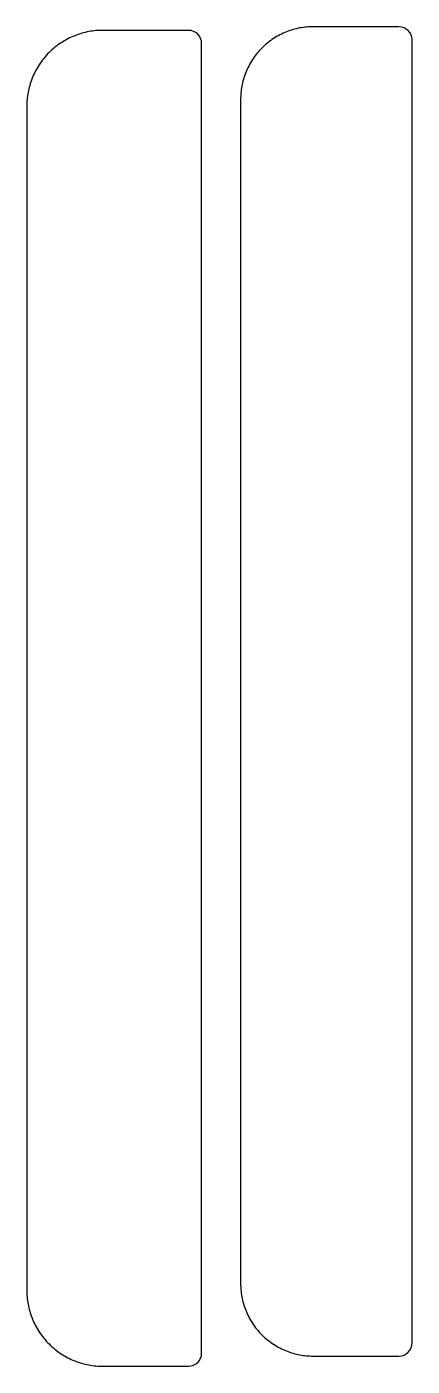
# Model space of a CAD drawing. Header units: millimetres. Extents: x 0 to 29, y 0 to 101.
import ezdxf

# ---------------------------------------------------------------- set-up
doc = ezdxf.new("R2010")
doc.units = ezdxf.units.MM
doc.layers.add('Default', color=18, linetype='Continuous', true_color=0x000000)

msp = doc.modelspace()

# ---------------------------------------------------------------- linework, layer by layer
at = {"layer": 'Default'}
for centre, start, end in [((12.25, 100.22), 0, 90), ((28.2, 100.49), 0, 90), ((28.2, 1.77), 270, 360), ((12.25, 1), 270, 0)]:
    msp.add_arc(centre, 1, start, end, dxfattribs=at)
for points in [[(28.2, 101.49), (24.95, 101.49), (21.7, 101.49)], [(12.25, 101.22), (9, 101.22), (5.75, 101.22)], [(29.2, 1.77), (29.2, 51.13), (29.2, 100.49)], [(13.25, 1), (13.25, 50.61), (13.25, 100.22)], [(0, 95.47), (0, 50.61), (0, 5.75)], [(16.2, 95.99), (16.2, 51.13), (16.2, 6.27)], [(5.75, 0), (9, 0), (12.25, 0)], [(21.7, 0.77), (24.95, 0.77), (28.2, 0.77)]]:
    msp.add_open_spline(points, degree=2, dxfattribs=at)
for points in [[(5.75, 101.22), (0, 101.22), (0, 95.47)], [(21.7, 101.49), (16.2, 101.49), (16.2, 95.99)], [(16.2, 6.27), (16.2, 0.77), (21.7, 0.77)], [(0, 5.75), (0, 0), (5.75, 0)]]:
    msp.add_rational_spline(points, [1, 0.707106781187, 1], degree=2, dxfattribs=at)

doc.saveas('drawing.dxf')
